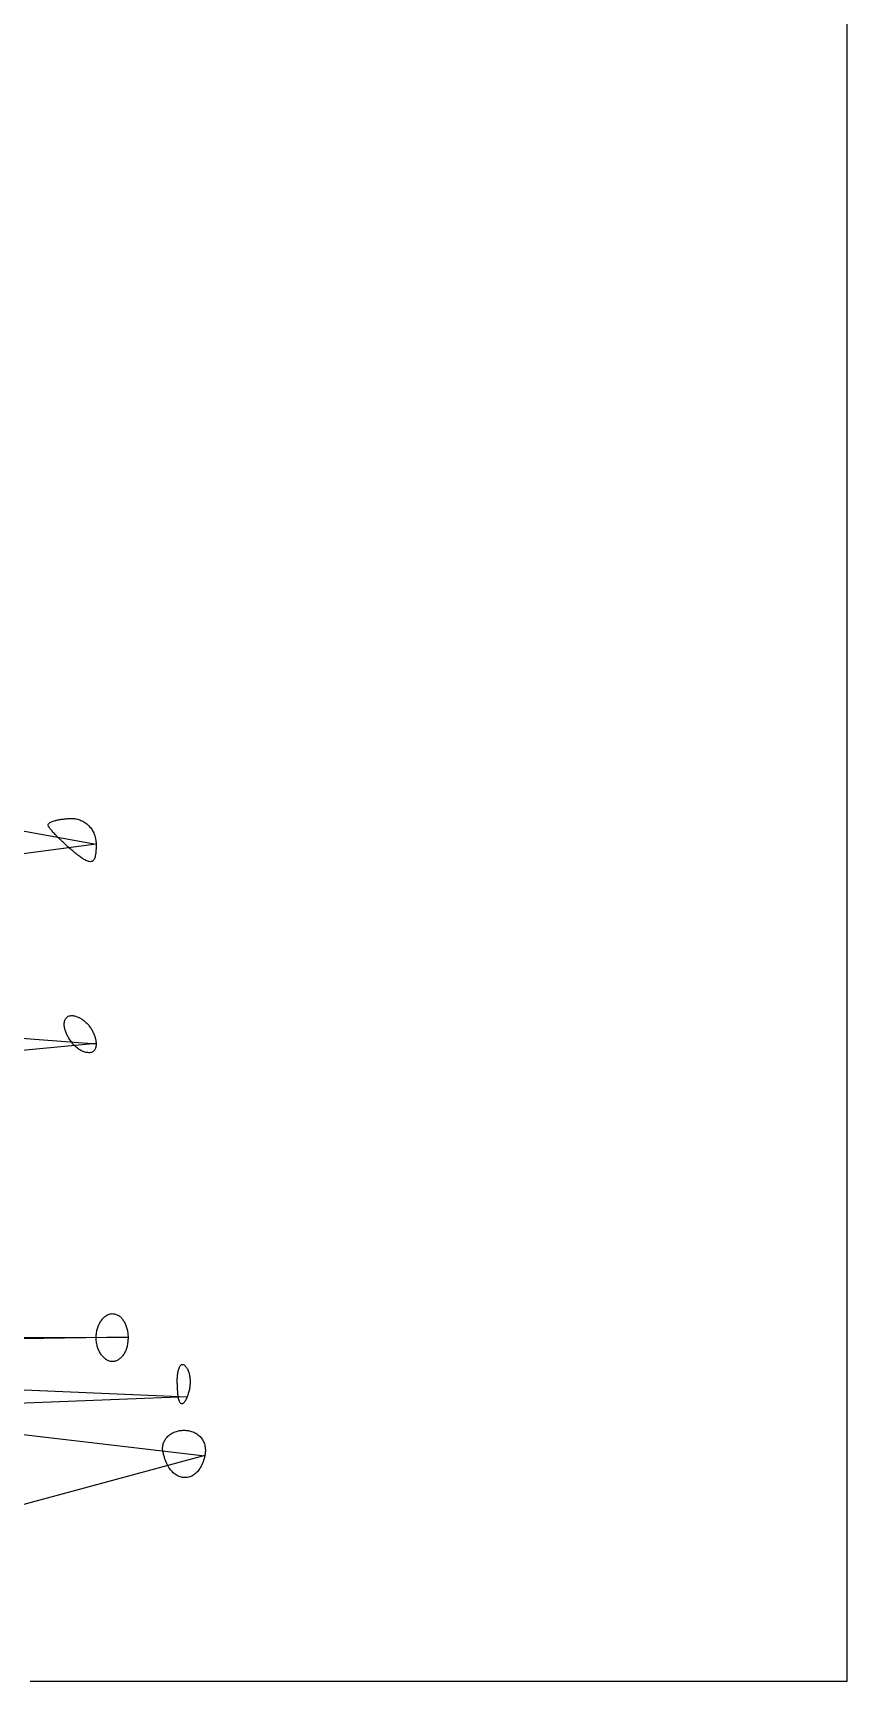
# Model space of a CAD drawing. Header units: metres. Extents: x 0 to 2740, y 0 to 1840.
# Drawn here: x 2230 to 2740, y 0 to 1032 of the extents above; entities that cross this region are included whole.
import ezdxf

# ---------------------------------------------------------------- set-up
doc = ezdxf.new("R2010")
doc.units = ezdxf.units.M

msp = doc.modelspace()

# ---------------------------------------------------------------- linework, layer by layer
for points in [[(2228.65, 0), (2231.6, 0), (2234.55, 0), (2237.5, 0), (2240.45, 0), (2243.4, 0), (2246.35, 0), (2249.3, 0), (2252.25, 0), (2255.2, 0), (2258.15, 0), (2261.1, 0), (2264.05, 0), (2267, 0), (2269.95, 0), (2272.9, 0), (2275.85, 0), (2278.8, 0), (2281.75, 0), (2284.7, 0), (2287.65, 0), (2290.6, 0), (2293.55, 0), (2296.5, 0), (2299.45, 0), (2302.4, 0), (2305.35, 0), (2308.3, 0), (2311.25, 0), (2314.2, 0), (2317.15, 0), (2320.1, 0), (2323.05, 0), (2326, 0), (2328.95, 0), (2331.9, 0), (2334.85, 0), (2337.8, 0), (2340.75, 0), (2343.7, 0), (2346.65, 0), (2349.6, 0), (2352.55, 0), (2355.5, 0), (2358.45, 0), (2361.4, 0), (2364.35, 0), (2367.3, 0), (2370.25, 0), (2373.2, 0), (2376.15, 0), (2379.1, 0), (2382.05, 0), (2385, 0), (2387.95, 0), (2390.9, 0), (2393.85, 0), (2396.8, 0), (2399.75, 0), (2402.7, 0), (2405.65, 0), (2408.6, 0), (2411.55, 0), (2414.5, 0), (2417.45, 0), (2420.4, 0), (2423.35, 0), (2426.3, 0), (2429.25, 0), (2432.2, 0), (2435.15, 0), (2438.1, 0), (2441.05, 0), (2444, 0), (2446.96, 0), (2449.92, 0), (2452.88, 0), (2455.84, 0), (2458.8, 0), (2461.76, 0), (2464.72, 0), (2467.68, 0), (2470.64, 0), (2473.6, 0), (2476.56, 0), (2479.52, 0), (2482.48, 0), (2485.44, 0), (2488.4, 0), (2491.36, 0), (2494.32, 0), (2497.28, 0), (2500.24, 0), (2503.2, 0), (2506.16, 0), (2509.12, 0), (2512.08, 0), (2515.04, 0), (2518, 0), (2520.96, 0), (2523.92, 0), (2526.88, 0), (2529.84, 0), (2532.8, 0), (2535.76, 0), (2538.72, 0), (2541.68, 0), (2544.64, 0), (2547.6, 0), (2550.56, 0), (2553.52, 0), (2556.48, 0), (2559.44, 0), (2562.4, 0), (2565.36, 0), (2568.32, 0), (2571.28, 0), (2574.24, 0), (2577.2, 0), (2580.16, 0), (2583.12, 0), (2586.08, 0), (2589.04, 0), (2592, 0), (2594.96, 0), (2597.92, 0), (2600.88, 0), (2603.84, 0), (2606.8, 0), (2609.76, 0), (2612.72, 0), (2615.68, 0), (2618.64, 0), (2621.6, 0), (2624.56, 0), (2627.52, 0), (2630.48, 0), (2633.44, 0), (2636.4, 0), (2639.36, 0), (2642.32, 0), (2645.28, 0), (2648.24, 0), (2651.2, 0), (2654.16, 0), (2657.12, 0), (2660.08, 0), (2663.04, 0), (2666, 0), (2668.96, 0), (2671.92, 0), (2674.88, 0), (2677.84, 0), (2680.8, 0), (2683.76, 0), (2686.72, 0), (2689.68, 0), (2692.64, 0), (2695.6, 0), (2698.56, 0), (2701.52, 0), (2704.48, 0), (2707.44, 0), (2710.4, 0), (2713.36, 0), (2716.32, 0), (2719.28, 0), (2722.24, 0), (2725.2, 0), (2728.16, 0), (2731.12, 0), (2734.08, 0), (2737.04, 0), (2740, 0), (2740, 9.2), (2740, 18.4), (2740, 27.6), (2740, 36.8), (2740, 46), (2740, 55.2), (2740, 64.4), (2740, 73.6), (2740, 82.8), (2740, 92), (2740, 101.2), (2740, 110.4), (2740, 119.6), (2740, 128.8), (2740, 138), (2740, 147.2), (2740, 156.4), (2740, 165.6), (2740, 174.8), (2740, 184), (2740, 193.2), (2740, 202.4), (2740, 211.6), (2740, 220.8), (2740, 230), (2740, 239.2), (2740, 248.4), (2740, 257.6), (2740, 266.8), (2740, 276), (2740, 285.2), (2740, 294.4), (2740, 303.6), (2740, 312.8), (2740, 322), (2740, 331.2), (2740, 340.4), (2740, 349.6), (2740, 358.8), (2740, 368), (2740, 377.2), (2740, 386.4), (2740, 395.6), (2740, 404.8), (2740, 414), (2740, 423.2), (2740, 432.4), (2740, 441.6), (2740, 450.8), (2740, 460), (2740, 469.2), (2740, 478.4), (2740, 487.6), (2740, 496.8), (2740, 506), (2740, 515.2), (2740, 524.4), (2740, 533.6), (2740, 542.8), (2740, 552), (2740, 561.2), (2740, 570.4), (2740, 579.6), (2740, 588.8), (2740, 598), (2740, 607.2), (2740, 616.4), (2740, 625.6), (2740, 634.8), (2740, 644), (2740, 653.2), (2740, 662.4), (2740, 671.6), (2740, 680.8), (2740, 690), (2740, 699.2), (2740, 708.4), (2740, 717.6), (2740, 726.8), (2740, 736), (2740, 745.2), (2740, 754.4), (2740, 763.6), (2740, 772.8), (2740, 782), (2740, 791.2), (2740, 800.4), (2740, 809.6), (2740, 818.8), (2740, 828), (2740, 837.2), (2740, 846.4), (2740, 855.6), (2740, 864.8), (2740, 874), (2740, 883.2), (2740, 892.4), (2740, 901.6), (2740, 910.8), (2740, 920), (2740, 929.2), (2740, 938.4), (2740, 947.6), (2740, 956.8), (2740, 966), (2740, 975.2), (2740, 984.4), (2740, 993.6), (2740, 1002.8), (2740, 1012), (2740, 1021.2), (2740, 1030.4), (2740, 1039.6)], [(2069.998504, 560.179398), (2270, 524), (2269.996352, 523.176768), (2269.985216, 522.386944), (2269.966304, 521.630336), (2269.939328, 520.906752), (2269.904, 520.216), (2269.860032, 519.557888), (2269.807136, 518.932224), (2269.745024, 518.338816), (2269.673408, 517.777472), (2269.592, 517.248), (2269.500512, 516.750208), (2269.34375, 516.0625), (2269.162688, 515.444992), (2268.956354, 514.897036), (2268.723776, 514.417984), (2268.371168, 513.885312), (2267.967872, 513.472448), (2267.511584, 513.177856), (2267, 513), (2266.430816, 512.937344), (2265.801728, 512.988352), (2265.289214, 513.100276), (2264.740736, 513.274624), (2264.155322, 513.510748), (2263.532, 513.808), (2262.869798, 514.165732), (2262.40625, 514.4375), (2261.924702, 514.735668), (2261.424866, 515.060044), (2260.906454, 515.410436), (2260.369178, 515.786652), (2259.81275, 516.1885), (2259.236882, 516.615788), (2258.641286, 517.068324), (2258.025674, 517.545916), (2257.389758, 518.048372), (2256.73325, 518.5755), (2256.055862, 519.127108), (2255.357306, 519.703004), (2254.760306, 520.209995), (2254.282862, 520.629865), (2253.80825, 521.049375), (2253.336758, 521.468285), (2252.868674, 521.886355), (2252.404286, 522.303345), (2251.943882, 522.719015), (2251.48775, 523.133125), (2251.036178, 523.545435), (2250.589454, 523.955705), (2250.147866, 524.363695), (2249.711702, 524.769165), (2249.28125, 525.171875), (2248.856798, 525.571585), (2248.438634, 525.968055), (2248.027046, 526.361045), (2247.622322, 526.750315), (2247.22475, 527.135625), (2246.834618, 527.516735), (2246.452214, 527.893405), (2246.077826, 528.265395), (2245.711742, 528.632465), (2245.35425, 528.994375), (2244.834752, 529.52704), (2244.336206, 530.046745), (2243.859584, 530.55268), (2243.405858, 531.044035), (2242.976, 531.52), (2242.570982, 531.979765), (2242.191776, 532.42252), (2241.839354, 532.847455), (2241.514688, 533.25376), (2241.126656, 533.76512), (2240.792, 534.24), (2240.513024, 534.67648), (2240.246114, 535.165155), (2240.05175, 535.663125), (2240.018738, 536.179946), (2240.246114, 536.657338), (2240.645408, 537.068336), (2241.126656, 537.412352), (2241.619766, 537.691222), (2242.071278, 537.908126), (2242.570982, 538.118694), (2243.116574, 538.322158), (2243.70575, 538.51775), (2244.336206, 538.704702), (2244.834752, 538.838784), (2245.35425, 538.96725), (2245.893728, 539.089776), (2246.452214, 539.206038), (2247.028736, 539.315712), (2247.622322, 539.418474), (2248.232, 539.514), (2248.856798, 539.601966), (2249.495744, 539.682048), (2250.147866, 539.753922), (2250.812192, 539.817264), (2251.48775, 539.87175), (2252.173568, 539.917056), (2252.868674, 539.952858), (2253.572096, 539.978832), (2254.282862, 539.994654), (2255, 540), (2255.717138, 539.981235), (2256.427904, 539.92548), (2257.131326, 539.833545), (2257.826432, 539.70624), (2258.51225, 539.544375), (2259.187808, 539.34876), (2259.852134, 539.120205), (2260.504256, 538.85952), (2261.143202, 538.567515), (2261.768, 538.245), (2262.377678, 537.892785), (2262.971264, 537.51168), (2263.547786, 537.102495), (2264.106272, 536.66604), (2264.64575, 536.203125), (2265.165248, 535.71456), (2265.663794, 535.201155), (2266.140416, 534.66372), (2266.594142, 534.103065), (2267.024, 533.52), (2267.429018, 532.915335), (2267.808224, 532.28988), (2268.160646, 531.644445), (2268.485312, 530.97984), (2268.78125, 530.296875), (2269.047488, 529.59636), (2269.208, 529.12), (2269.354592, 528.63644), (2269.486976, 528.14592), (2269.604864, 527.64868), (2269.707968, 527.14496), (2269.796, 526.635), (2269.868672, 526.11904), (2269.925696, 525.59732), (2269.966784, 525.07008), (2269.991648, 524.53756), (2270, 524), (1991, 487)], [(1989.998504, 420.179398), (2270, 399), (2269.989254, 398.473473), (2269.957232, 397.973784), (2269.882, 397.349), (2269.770288, 396.771256), (2269.622864, 396.240168), (2269.440496, 395.755352), (2269.164566, 395.213817), (2268.836736, 394.743232), (2268.458506, 394.342847), (2268.031376, 394.011912), (2267.556846, 393.749677), (2267.036416, 393.555392), (2266.471586, 393.428307), (2265.863856, 393.367672), (2265.347792, 393.366504), (2264.806, 393.407), (2264.239248, 393.488776), (2263.648304, 393.611448), (2263.033936, 393.774632), (2262.396912, 393.977944), (2261.904738, 394.156531), (2261.400576, 394.357312), (2260.88475, 394.580125), (2260.357584, 394.824808), (2259.850005, 395.091492), (2259.40032, 395.383488), (2258.951715, 395.700756), (2258.505, 396.042), (2258.060985, 396.405924), (2257.62048, 396.791232), (2257.184295, 397.196628), (2256.75324, 397.620816), (2256.328125, 398.0625), (2255.90976, 398.520384), (2255.498955, 398.993172), (2255.09652, 399.479568), (2254.703265, 399.978276), (2254.32, 400.488), (2253.947535, 401.007444), (2253.58668, 401.535312), (2253.238245, 402.070308), (2252.90304, 402.611136), (2252.581875, 403.1565), (2252.27556, 403.705104), (2251.984905, 404.255652), (2251.71072, 404.806848), (2251.453815, 405.357396), (2251.215, 405.906), (2250.995085, 406.451364), (2250.79488, 406.992192), (2250.615195, 407.527188), (2250.45684, 408.055056), (2250.320625, 408.5745), (2250.20736, 409.084224), (2250.117855, 409.582932), (2250.036875, 410.2285), (2250.001495, 410.849108), (2250.00596, 411.354008), (2250.036875, 411.862625), (2250.117855, 412.499229), (2250.242515, 413.088697), (2250.408935, 413.631413), (2250.615195, 414.127761), (2250.859375, 414.578125), (2251.215, 415.077), (2251.623125, 415.505375), (2252.08, 415.864), (2252.581875, 416.153625), (2253.125, 416.375), (2253.705625, 416.528875), (2254.32, 416.616), (2254.83328, 416.638144), (2255.36384, 416.618432), (2255.90976, 416.557248), (2256.46912, 416.454976), (2257.04, 416.312), (2257.62048, 416.128704), (2258.20864, 415.905472), (2258.80256, 415.642688), (2259.250625, 415.419875), (2259.70004, 415.175192), (2260.179398, 414.908508), (2260.710272, 414.616512), (2261.229914, 414.299244), (2261.738, 413.958), (2262.234206, 413.594076), (2262.718208, 413.208768), (2263.189682, 412.803372), (2263.648304, 412.379184), (2264.09375, 411.9375), (2264.525696, 411.479616), (2264.943818, 411.006828), (2265.347792, 410.520432), (2265.737294, 410.021724), (2266.112, 409.512), (2266.471586, 408.992556), (2266.815728, 408.464688), (2267.144102, 407.929692), (2267.456384, 407.388864), (2267.75225, 406.8435), (2268.031376, 406.294896), (2268.293438, 405.744348), (2268.538112, 405.193152), (2268.765074, 404.642604), (2268.974, 404.094), (2269.164566, 403.548636), (2269.336448, 403.007808), (2269.489322, 402.472812), (2269.622864, 401.944944), (2269.73675, 401.4255), (2269.830656, 400.915776), (2269.904258, 400.417068), (2269.97025, 399.7715), (2269.998802, 399.150892), (2047, 378)], [(709.998802, 219.150892), (2290, 215), (2289.989254, 214.282862), (2289.957232, 213.572096), (2289.904258, 212.868674), (2289.830656, 212.173568), (2289.73675, 211.48775), (2289.622864, 210.812192), (2289.489322, 210.147866), (2289.336448, 209.495744), (2289.164566, 208.856798), (2288.974, 208.232), (2288.765074, 207.622322), (2288.538112, 207.028736), (2288.293438, 206.452214), (2288.031376, 205.893728), (2287.75225, 205.35425), (2287.456384, 204.834752), (2287.144102, 204.336206), (2286.815728, 203.859584), (2286.471586, 203.405858), (2286.112, 202.976), (2285.737294, 202.570982), (2285.347792, 202.191776), (2284.943818, 201.839354), (2284.525696, 201.514688), (2284.09375, 201.21875), (2283.648304, 200.952512), (2283.189682, 200.716946), (2282.718208, 200.513024), (2282.234206, 200.341718), (2281.738, 200.204), (2281.229914, 200.100842), (2280.710272, 200.033216), (2280.179398, 200.002094), (2279.550135, 200.018738), (2278.951715, 200.100842), (2278.356655, 200.246114), (2277.766875, 200.45225), (2277.184295, 200.716946), (2276.610835, 201.037898), (2276.18788, 201.314144), (2275.771945, 201.619766), (2275.36384, 201.953792), (2274.964375, 202.31525), (2274.57436, 202.703168), (2274.194605, 203.116574), (2273.82592, 203.554496), (2273.469115, 204.015962), (2273.125, 204.5), (2272.794385, 205.005638), (2272.47808, 205.531904), (2272.176895, 206.077826), (2271.89164, 206.642432), (2271.623125, 207.22475), (2271.37216, 207.823808), (2271.139555, 208.438634), (2270.92612, 209.068256), (2270.732665, 209.711702), (2270.56, 210.368), (2270.408935, 211.036178), (2270.28028, 211.715264), (2270.174845, 212.404286), (2270.09344, 213.102272), (2270.036875, 213.80825), (2270.00596, 214.521248), (2270.001495, 215.239694), (2270.02368, 215.954816), (2270.071785, 216.663242), (2270.145, 217.364), (2270.242515, 218.056118), (2270.36352, 218.738624), (2270.507205, 219.410546), (2270.67276, 220.070912), (2270.859375, 220.71875), (2271.06624, 221.353088), (2271.292545, 221.972954), (2271.53748, 222.577376), (2271.800235, 223.165382), (2272.08, 223.736), (2272.375965, 224.288258), (2272.68732, 224.821184), (2273.013255, 225.333806), (2273.35296, 225.825152), (2273.705625, 226.29425), (2274.07044, 226.740128), (2274.446595, 227.161814), (2274.83328, 227.558336), (2275.229685, 227.928722), (2275.635, 228.272), (2276.048415, 228.587198), (2276.46912, 228.873344), (2277.04, 229.208), (2277.62048, 229.486976), (2278.20864, 229.707968), (2278.80256, 229.868672), (2279.40032, 229.966784), (2280, 230), (2280.534546, 229.981262), (2281.057968, 229.925696), (2281.569942, 229.834274), (2282.070144, 229.707968), (2282.55825, 229.54775), (2283.033936, 229.354592), (2283.496878, 229.129466), (2283.946752, 228.873344), (2284.383234, 228.587198), (2284.806, 228.272), (2285.214726, 227.928722), (2285.609088, 227.558336), (2285.988762, 227.161814), (2286.353424, 226.740128), (2286.70275, 226.29425), (2287.036416, 225.825152), (2287.354098, 225.333806), (2287.655472, 224.821184), (2287.940214, 224.288258), (2288.208, 223.736), (2288.458506, 223.165382), (2288.691408, 222.577376), (2288.906382, 221.972954), (2289.103104, 221.353088), (2289.28125, 220.71875), (2289.440496, 220.070912), (2289.580518, 219.410546), (2289.700992, 218.738624), (2289.801594, 218.056118), (2289.882, 217.364), (2289.941886, 216.663242), (2289.980928, 215.954816), (2289.998802, 215.239694), (871, 193)], [(2039.998504, 190.179398), (2327, 178), (2326.820024, 177.533176), (2326.550375, 176.882125), (2326.281536, 176.289664), (2326.013993, 175.755307), (2325.748232, 175.278568), (2325.397496, 174.731704), (2325.051944, 174.285256), (2324.629049, 173.866651), (2324.137811, 173.565889), (2323.592, 173.488), (2323.081469, 173.698231), (2322.676631, 174.103069), (2322.365336, 174.595864), (2322.134984, 175.090216), (2321.922488, 175.672312), (2321.775527, 176.165773), (2321.639744, 176.707456), (2321.515625, 177.296875), (2321.403656, 177.933544), (2321.304323, 178.616977), (2321.218112, 179.346688), (2321.168168, 179.858632), (2321.124416, 180.390784), (2321.087, 180.943), (2321.056064, 181.515136), (2321.031752, 182.107048), (2321.014208, 182.718592), (2321.003576, 183.349624), (2321, 184), (2320.944768, 184.65396), (2320.898944, 185.29568), (2320.862336, 185.92492), (2320.834752, 186.54144), (2320.816, 187.145), (2320.805888, 187.73536), (2320.804224, 188.31228), (2320.810816, 188.87552), (2320.825472, 189.42484), (2320.848, 189.96), (2320.878208, 190.48076), (2320.915904, 190.98688), (2320.986068, 191.718085), (2321.072, 192.415), (2321.173052, 193.076815), (2321.288576, 193.70272), (2321.417924, 194.291905), (2321.560448, 194.84356), (2321.7155, 195.356875), (2321.882432, 195.83104), (2322.122368, 196.40096), (2322.380736, 196.89792), (2322.656, 197.32), (2323.0215, 197.739375), (2323.487556, 198.078945), (2323.978668, 198.233835), (2324.489652, 198.197565), (2325.015324, 197.963655), (2325.460864, 197.61308), (2325.820032, 197.22804), (2326.177584, 196.812864), (2326.517968, 196.396928), (2326.838, 195.928), (2327.136912, 195.409152), (2327.413936, 194.843456), (2327.668304, 194.233984), (2327.84375, 193.75), (2328.005696, 193.244416), (2328.153818, 192.718528), (2328.287792, 192.173632), (2328.407294, 191.611024), (2328.512, 191.032), (2328.601586, 190.437856), (2328.675728, 189.829888), (2328.734102, 189.209392), (2328.776384, 188.577664), (2328.80225, 187.936), (2328.811376, 187.285696), (2328.803438, 186.628048), (2328.778112, 185.964352), (2328.735074, 185.295904), (2328.674, 184.624), (2328.594566, 183.949936), (2328.496448, 183.275008), (2328.379322, 182.600512), (2328.242864, 181.927744), (2328.08675, 181.258), (2327.910656, 180.592576), (2327.714258, 179.932768), (2327.497232, 179.279872), (2327.259254, 178.635184), (2327, 178), (2098, 169)], [(2098.057605, 169.179696), (2338, 141), (2337.875828, 140.435999), (2337.743424, 139.883992), (2337.602956, 139.343973), (2337.454592, 138.815936), (2337.2985, 138.299875), (2337.134848, 137.795784), (2336.963804, 137.303657), (2336.785536, 136.823488), (2336.600212, 136.355271), (2336.209068, 135.454669), (2335.791716, 134.601803), (2335.3495, 133.796625), (2334.883764, 133.039087), (2334.395852, 132.329141), (2333.887108, 131.666739), (2333.358876, 131.051833), (2332.8125, 130.484375), (2332.249324, 129.964317), (2331.670692, 129.491611), (2331.077948, 129.066209), (2330.472436, 128.688063), (2329.8555, 128.357125), (2329.228484, 128.073347), (2328.592732, 127.836681), (2327.949588, 127.647079), (2327.300396, 127.504493), (2326.6465, 127.408875), (2325.989244, 127.360177), (2325.329972, 127.358351), (2324.670028, 127.403349), (2324.010756, 127.495123), (2323.3535, 127.633625), (2322.699604, 127.818807), (2322.050412, 128.050621), (2321.407268, 128.329019), (2320.771516, 128.653953), (2320.1445, 129.025375), (2319.527564, 129.443237), (2318.922052, 129.907491), (2318.329308, 130.418089), (2317.750676, 130.974983), (2317.1875, 131.578125), (2316.641124, 132.227467), (2316.112892, 132.922961), (2315.604148, 133.664559), (2315.116236, 134.452213), (2314.6505, 135.285875), (2314.208284, 136.165497), (2313.996416, 136.622528), (2313.790932, 137.091031), (2313.592, 137.571), (2313.399788, 138.062429), (2313.214464, 138.565312), (2313.036196, 139.079643), (2312.865152, 139.605416), (2312.7015, 140.142625), (2312.545408, 140.691264), (2312.397044, 141.251327), (2312.256576, 141.822808), (2312.124172, 142.405701), (2312, 143), (2311.841465, 143.629811), (2311.72532, 144.258488), (2311.650755, 144.884897), (2311.61696, 145.507904), (2311.623125, 146.126375), (2311.66844, 146.739176), (2311.752095, 147.345173), (2311.87328, 147.943232), (2312.031185, 148.532219), (2312.225, 149.111), (2312.453915, 149.678441), (2312.71712, 150.233408), (2313.013805, 150.774767), (2313.34316, 151.301384), (2313.704375, 151.812125), (2314.09664, 152.305856), (2314.519145, 152.781443), (2314.97108, 153.237752), (2315.451635, 153.673649), (2315.96, 154.088), (2316.495365, 154.479671), (2317.05692, 154.847528), (2317.643855, 155.190437), (2318.25536, 155.507264), (2318.890625, 155.796875), (2319.54884, 156.058136), (2320.229195, 156.289913), (2320.93088, 156.491072), (2321.653085, 156.660479), (2322.145555, 156.755217), (2322.646545, 156.835003), (2323.155815, 156.899501), (2323.673125, 156.948375), (2324.198235, 156.981289), (2324.730905, 156.997907), (2325.269095, 156.997905), (2325.801765, 156.981235), (2326.326875, 156.948125), (2326.844185, 156.898815), (2327.353455, 156.833545), (2327.854445, 156.752555), (2328.346915, 156.656085), (2329.06912, 156.48288), (2329.770805, 156.276195), (2330.45116, 156.03684), (2331.109375, 155.765625), (2331.74464, 155.46336), (2332.356145, 155.130855), (2332.94308, 154.76892), (2333.504635, 154.378365), (2334.04, 153.96), (2334.548365, 153.514635), (2335.02892, 153.04308), (2335.480855, 152.546145), (2335.90336, 152.02464), (2336.295625, 151.479375), (2336.65684, 150.91116), (2336.986195, 150.320805), (2337.28288, 149.70912), (2337.546085, 149.076915), (2337.775, 148.425), (2337.968815, 147.754185), (2338.12672, 147.06528), (2338.247905, 146.359095), (2338.33156, 145.63644), (2338.376875, 144.898125), (2338.385385, 144.397615), (2338.376255, 143.890745), (2338.349245, 143.377755), (2338.304115, 142.858885), (2338.240625, 142.334375), (2338.158535, 141.804465), (2338.057605, 141.269395), (2156, 92)]]:
    msp.add_lwpolyline(points)

doc.saveas('drawing.dxf')
